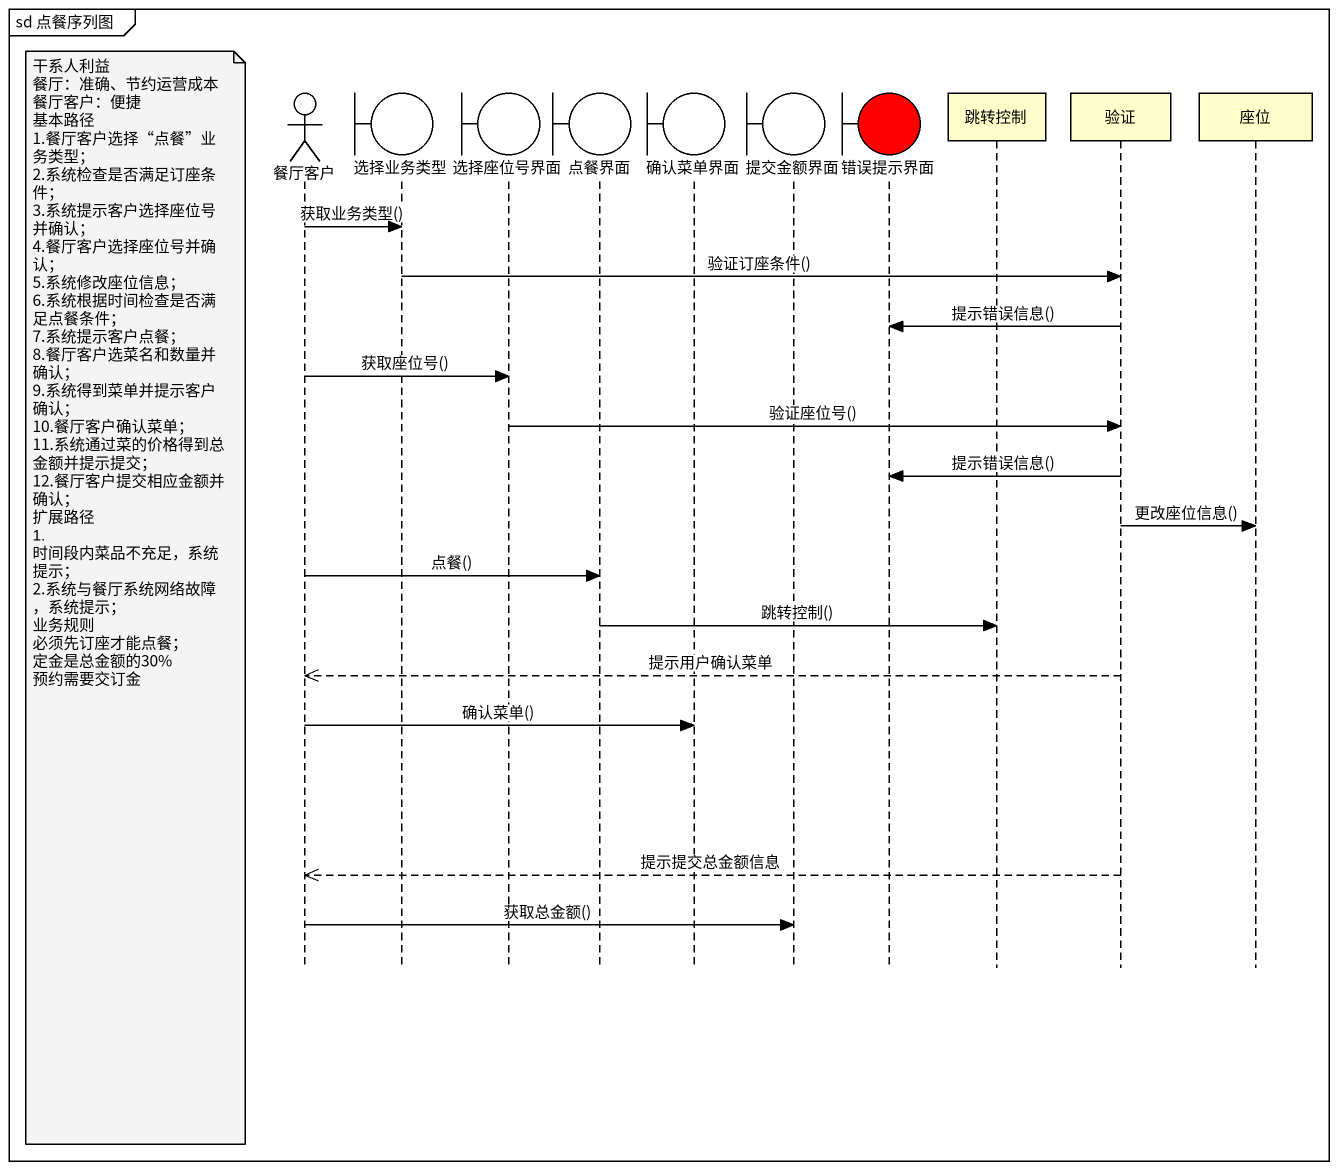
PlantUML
@startuml
mainframe sd 点餐序列图
hide footbox
actor 餐厅客户
boundary 选择业务类型
boundary 选择座位号界面
boundary 点餐界面
boundary 确认菜单界面
boundary 提交金额界面
boundary 错误提示界面 #FF0000
participant 跳转控制
participant 验证
participant 座位

餐厅客户 -> 选择业务类型 : 获取业务类型()
选择业务类型 -> 验证 : 验证订座条件()
验证 -> 错误提示界面 : 提示错误信息()
餐厅客户 -> 选择座位号界面 : 获取座位号()
选择座位号界面 -> 验证 : 验证座位号()
验证 -> 错误提示界面 : 提示错误信息()
验证 -> 座位 : 更改座位信息()
餐厅客户 -> 点餐界面 : 点餐()
note left of 餐厅客户
  干系人利益
  餐厅：准确、节约运营成本
  餐厅客户：便捷
  基本路径
  1.餐厅客户选择“点餐”业务类型；
  2.系统检查是否满足订座条件；
  3.系统提示客户选择座位号并确认；
  4.餐厅客户选择座位号并确认；
  5.系统修改座位信息；
  6.系统根据时间检查是否满足点餐条件；
  7.系统提示客户点餐；
  8.餐厅客户选菜名和数量并确认；
  9.系统得到菜单并提示客户确认；
  10.餐厅客户确认菜单；
  11.系统通过菜的价格得到总金额并提示提交；
  12.餐厅客户提交相应金额并确认；
  扩展路径
  1. 时间段内菜品不充足，系统提示；
  2.系统与餐厅系统网络故障，系统提示；
  业务规则
  必须先订座才能点餐；
  定金是总金额的30%
  预约需要交订金
end note
点餐界面 -> 跳转控制 : 跳转控制()
验证 -->> 餐厅客户 : 提示用户确认菜单
餐厅客户 -> 确认菜单界面 : 确认菜单()
验证 -->> 餐厅客户 : 提示提交总金额信息
餐厅客户 -> 提交金额界面 : 获取总金额()
@enduml
